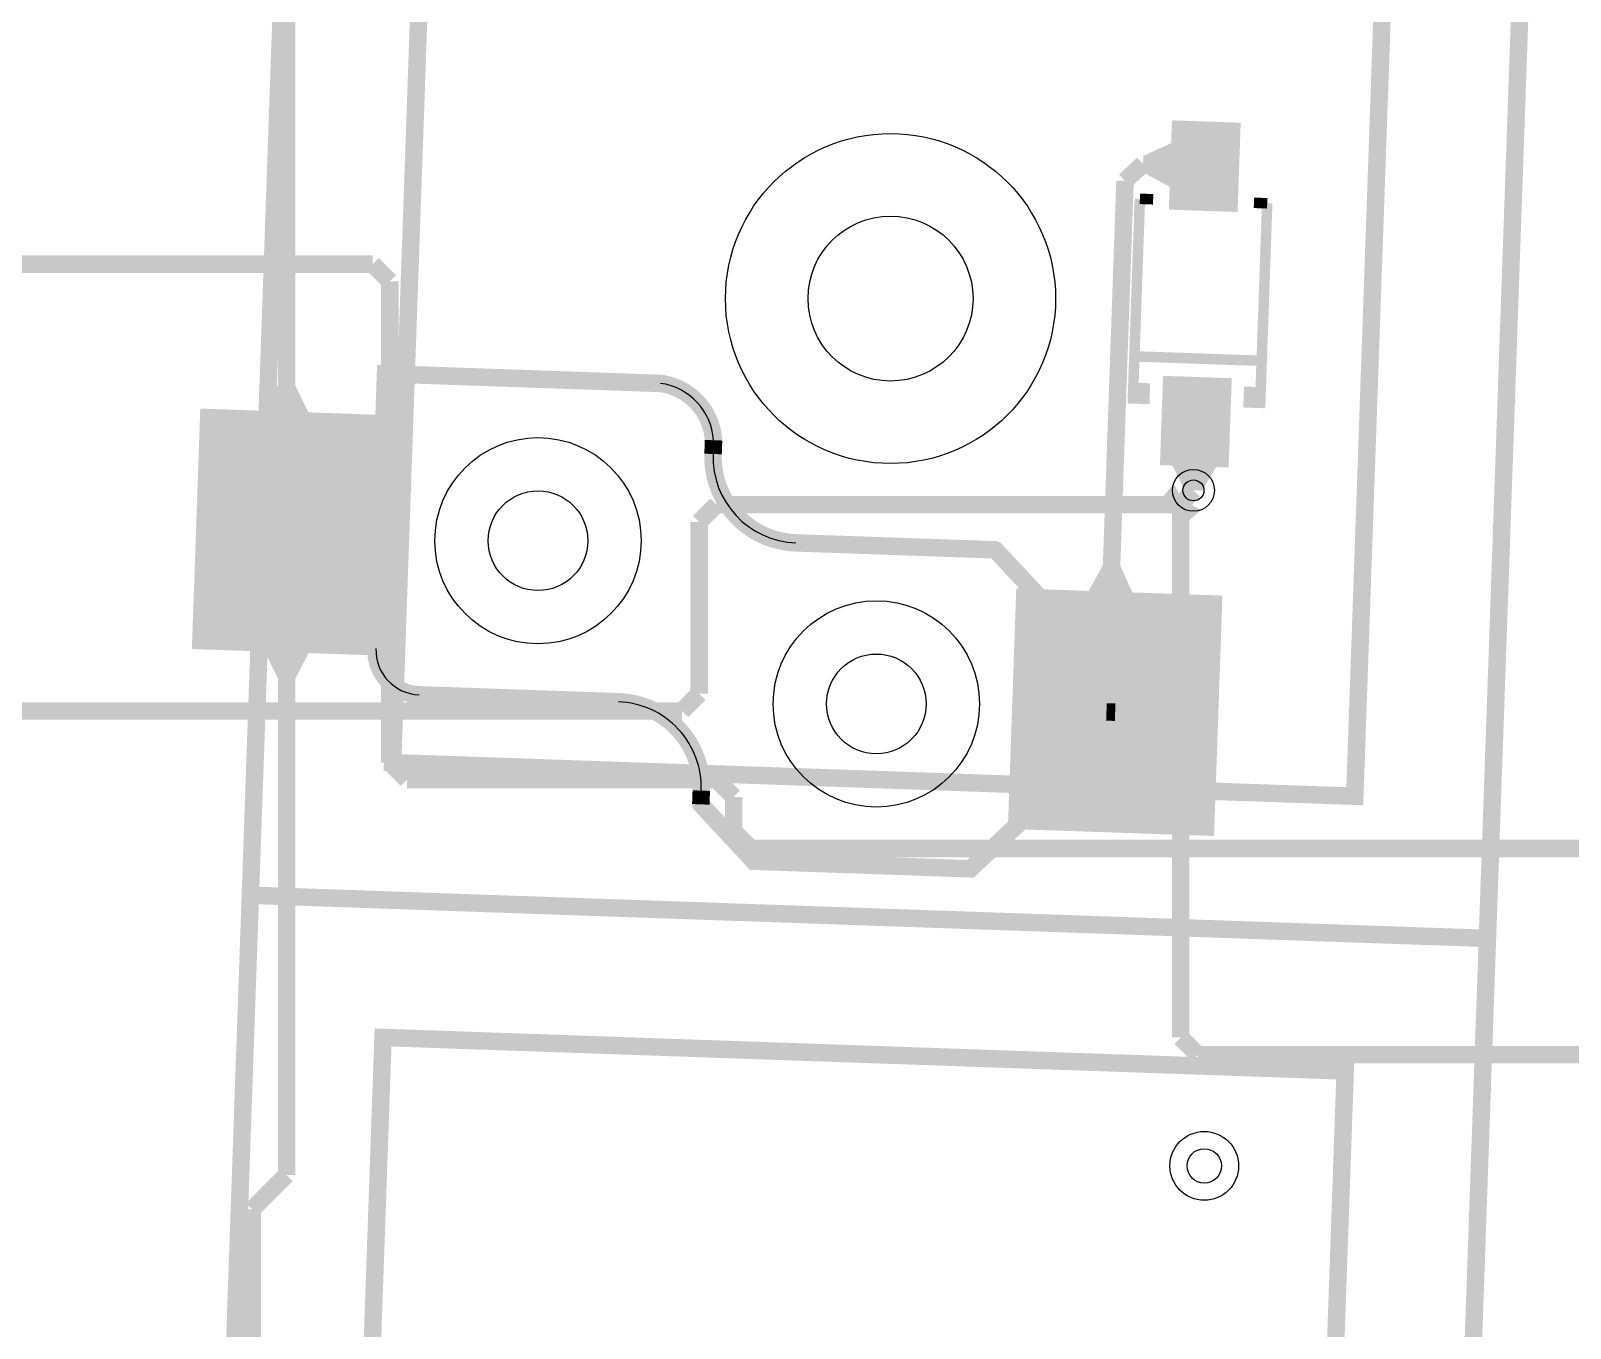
# Model space of a CAD drawing. Header units: millimetres. Extents: x -992 to -826, y 770 to 901.
# Drawn here: x -917.05 to -894.67, y 838.54 to 857.41 of the extents above; entities that cross this region are included whole.
import ezdxf

# ---------------------------------------------------------------- set-up
doc = ezdxf.new("R2010")
doc.units = ezdxf.units.MM
for name, color, linetype, true_color in [('BottomLayer', 7, 'Continuous', 0x0000ff), ('BottomPasteMaskLayer', 7, 'Continuous', 0x800000), ('BottomSilkLayer', 7, 'Continuous', 0x66cc33), ('BottomSolderMaskLayer', 7, 'Continuous', 0xaa00ff), ('Document', 7, 'Continuous', 0xffffff), ('Hole', 7, 'Continuous', 0x222222), ('Multi-Layer', 7, 'Continuous', 0xc0c0c0), ('TopLayer', 7, 'Continuous', 0xff0000), ('TopSilkLayer', 7, 'Continuous', 0xffcc00)]:
    doc.layers.add(name, color=color, linetype=linetype, true_color=true_color)

msp = doc.modelspace()

# ---------------------------------------------------------------- hatches: boundary and pattern name
at = {"layer": 'BottomLayer'}
for points in [[(-899.5033782067566, 854.7757937515877), (-899.4580137160275, 856.0750063500128), (-900.4574041148084, 856.1099060198122), (-900.5027686055373, 854.810693421387)], [(-900.4690093980189, 855.777518415037), (-900.4911658623319, 855.1429057658116), (-900.8652882905767, 855.3465786131574), (-900.8564262128525, 855.6004241808486)], [(-913.0145237490476, 851.8616078232158), (-913.649136398273, 851.8837693675389), (-913.4588290576582, 852.2583566167134), (-913.2048285496572, 852.249486918974)], [(-899.6331724663451, 851.0590551181103), (-899.5878079756161, 852.3582677165356), (-900.5871983743968, 852.3931673863349), (-900.6325628651258, 851.0939547879098)], [(-914.7095250190501, 848.4186436372875), (-911.7113538227078, 848.3139446278894), (-911.5892049784101, 851.811836423673), (-914.5873761747524, 851.916535433071)], [(-899.9095605791213, 850.9202311404624), (-900.3664871729744, 850.9361315722633), (-900.2575285750572, 851.1458293116588), (-900.003680467361, 851.1369951739905)], [(-900.4501778003557, 851.087584455169), (-899.8155626111253, 851.0654254508511), (-900.018158496317, 850.7223876047753), (-900.2720040640082, 850.7312522225046)], [(-901.0318567437135, 849.2416535433073), (-901.666471932944, 849.2638150876303), (-901.462791465583, 849.6379375158751), (-901.2089458978919, 849.629072898146)], [(-902.8435864871731, 845.8027940055881), (-899.8454152908307, 845.6980949961901), (-899.723266446533, 849.195961391923), (-902.7214376428753, 849.300660401321)], [(-913.649136398273, 848.3816179832361), (-913.0145237490476, 848.3594564389131), (-913.2048285496572, 847.9848691897386), (-913.4588290576582, 847.9937388874779)]]:
    msp.add_hatch(color=256, dxfattribs=at).paths.add_polyline_path(points)
at = {"layer": 'BottomPasteMaskLayer'}
for points in [[(-899.5033782067566, 854.7757937515877), (-899.4580137160275, 856.0750063500128), (-900.4574041148084, 856.1099060198122), (-900.5027686055373, 854.810693421387)], [(-899.6331724663451, 851.0590551181103), (-899.5878079756161, 852.3582677165356), (-900.5871983743968, 852.3931673863349), (-900.6325628651258, 851.0939547879098)], [(-914.7095250190501, 848.4186436372875), (-911.7113538227078, 848.3139446278894), (-911.5892049784101, 851.811836423673), (-914.5873761747524, 851.916535433071)], [(-902.8435864871731, 845.8027940055881), (-899.8454152908307, 845.6980949961901), (-899.723266446533, 849.195961391923), (-902.7214376428753, 849.300660401321)]]:
    msp.add_hatch(color=256, dxfattribs=at).paths.add_polyline_path(points)
at = {"layer": 'BottomSilkLayer'}
for points in [[(-901.0934239268479, 852.2958191516384), (-900.7736296672595, 852.2846507493016), (-900.7842646685294, 851.9800355600713), (-901.1040614681231, 851.9912039624081)], [(-899.0898196596394, 852.2258521717044), (-899.4096139192279, 852.2370205740413), (-899.420251460503, 851.9324053848109), (-899.1004572009145, 851.9212369824742)]]:
    msp.add_hatch(color=256, dxfattribs=at).paths.add_polyline_path(points)
at = {"layer": 'BottomSolderMaskLayer'}
for points in [[(-899.5033782067566, 854.7757937515877), (-899.4580137160275, 856.0750063500128), (-900.4574041148084, 856.1099060198122), (-900.5027686055373, 854.810693421387)], [(-899.6331724663451, 851.0590551181103), (-899.5878079756161, 852.3582677165356), (-900.5871983743968, 852.3931673863349), (-900.6325628651258, 851.0939547879098)], [(-914.7095250190501, 848.4186436372875), (-911.7113538227078, 848.3139446278894), (-911.5892049784101, 851.811836423673), (-914.5873761747524, 851.916535433071)], [(-902.8435864871731, 845.8027940055881), (-899.8454152908307, 845.6980949961901), (-899.723266446533, 849.195961391923), (-902.7214376428753, 849.300660401321)]]:
    msp.add_hatch(color=256, dxfattribs=at).paths.add_polyline_path(points)
at = {"layer": 'Document'}
for points in [[(-899.8792532385065, 855.5904546609095), (-900.0711582423166, 855.5971551943105), (-900.0979629159259, 854.8296266192534), (-899.9060553721108, 854.8229260858524)], [(-900.3690449580901, 855.3194208788419), (-900.3757454914911, 855.1275133350268), (-899.608219456439, 855.1007112014225), (-899.6015163830328, 855.2926187452376)], [(-911.9057480314962, 848.4207289814581), (-911.7705816611634, 852.2913690627382), (-907.8999415798833, 852.1562052324107), (-907.8833509565909, 852.1567323560565), (-907.866970786981, 852.1594187447331), (-907.8510808872267, 852.1642185078903), (-907.8359526984082, 852.1710496530094), (-907.8218446495893, 852.1797954862511), (-907.8089977431724, 852.190306605891), (-907.7976314379465, 852.2024034544922), (-907.7879399001567, 852.2158793862166), (-907.7800886866368, 852.2305041968763), (-907.7742119166643, 852.2460280564239), (-907.7704099808532, 852.2621857767043), (-907.7687478262189, 852.2787013415611), (-907.7692538467135, 852.2952926219164), (-907.7719193981821, 852.3116761952731), (-907.7766989460288, 852.3275721873136), (-907.7835108430653, 852.3427090528852), (-907.7922387242598, 852.3568282147024), (-907.802733494556, 852.3696884805239), (-907.8148158758066, 852.3810701633469), (-907.8282794693135, 852.3907788342368), (-907.8428942816581, 852.3986486436818), (-907.8584106535906, 852.4045451547369), (-907.8745635248633, 852.4083676395591), (-907.891076962154, 852.4100508001018), (-911.8886410972823, 852.5496494792991), (-911.9052457473582, 852.549141986454), (-911.9216421017576, 852.546471496697), (-911.9375496151367, 852.5416837027141), (-911.9526961063328, 852.5348605247463), (-911.966822415445, 852.5261187089167), (-911.9796868381196, 852.5156078296775), (-911.991069261166, 852.503507730557), (-912.0007749287435, 852.4900254469965), (-912.0086377746779, 852.4753916639263), (-912.0145232638914, 852.4598567686949), (-912.0183306943283, 852.4436865668841), (-912.0199949199899, 852.4271577343156), (-912.1595935991872, 848.4295935991873), (-912.1590664755414, 848.413002975895), (-912.1563800868648, 848.3966228062851), (-912.1515803237077, 848.3807329065307), (-912.1447491785885, 848.3656047177122), (-912.1360033453468, 848.3514966688933), (-912.1254922257069, 848.3386497624765), (-912.1133953771057, 848.3272834572506), (-912.0999194453814, 848.3175919194609), (-912.0852946347217, 848.3097407059408), (-912.069770775174, 848.3038639359684), (-912.0536130548936, 848.3000620001574), (-912.0370974900368, 848.2983998455231), (-912.0205062096816, 848.2989058660175), (-912.0041226363248, 848.3015714174862), (-911.9882266442843, 848.3063509653329), (-911.9730897787127, 848.3131628623694), (-911.9589706168955, 848.3218907435639), (-911.946110351074, 848.3323855138601), (-911.934728668251, 848.3444678951107), (-911.9250199973611, 848.3579314886176), (-911.9171501879161, 848.3725463009623), (-911.911253676861, 848.3880626728946), (-911.9074311920389, 848.4042155441674), (-911.9057480314962, 848.4207289814581)], [(-907.9125425450852, 852.1570764541531), (-907.8726058755228, 852.1506231565969), (-907.8330659365922, 852.1420688679394), (-907.7940331774406, 852.1314374833589), (-907.7556166304819, 852.1187587001033), (-907.7179236068291, 852.1040679345348), (-907.681059396537, 852.0874062231997), (-907.6451269744888, 852.0688201081986), (-907.6102267127515, 852.0483615071774), (-907.5764561001995, 852.0260875683038), (-907.5439094701951, 852.0020605106305), (-907.5126777370804, 851.9763474502968), (-907.4828481422217, 851.9490202130481), (-907.4545040103133, 851.9201551336018), (-907.4277245166219, 851.8898328424168), (-907.4025844658216, 851.8581380404638), (-907.3791540830383, 851.8251592626256), (-907.357498817685, 851.7909886303873), (-907.3376791606395, 851.7557215945086), (-907.3197504752702, 851.7194566683952), (-907.3037628427883, 851.682295152916), (-907.2897609223517, 851.6443408534342), (-907.2777838263163, 851.6056997898406), (-907.2678650109822, 851.5664799004037), (-907.260032183137, 851.5267907402585), (-907.2543072226617, 851.4867431753808), (-907.2507061214123, 851.4464490728983), (-907.2488473979249, 851.4305089283347), (-907.2449932921268, 851.4149304518301), (-907.2392053449837, 851.399962394856), (-907.2315759763399, 851.3858437619261), (-907.222227009191, 851.3727999942587), (-907.2113077244592, 851.3610393700127), (-907.1989924773293, 851.3507496785771), (-907.1854779132077, 851.3420952220191), (-907.1709798277607, 851.3352141915669), (-907.155729721167, 851.3302164610233), (-907.1399711016061, 851.3271818323396), (-907.1239555970091, 851.3261587613681), (-907.1079389371538, 851.3271635841354), (-907.0921768702652, 851.3301802559955), (-907.0769210793198, 851.3351606078244), (-907.062415163263, 851.3420251151675), (-907.0488907473099, 851.3506641680575), (-907.0365637844368, 851.3609398212259), (-907.0256311071233, 851.3726879967638), (-907.016267284402, 851.3857211040585), (-907.0086218344034, 851.399831035172), (-907.0028168369043, 851.4147924878337), (-906.9989449840031, 851.430366562985), (-906.9970681000445, 851.4463045794337), (-906.9972161544324, 851.4623520447043), (-907.0012071345304, 851.5088779014278), (-907.0073245619557, 851.5551721812872), (-907.0155556008235, 851.6011377473683), (-907.0258829803672, 851.6466781524801), (-907.0382850311757, 851.6916978415255), (-907.0527357306617, 851.7361023519989), (-907.0692047576629, 851.779798512192), (-907.0876575560646, 851.8226946366923), (-907.1080554073058, 851.8647007187608), (-907.1303555116209, 851.905728619189), (-907.1545110778443, 851.9456922512364), (-907.1804714215896, 851.984507761263), (-907.2081820715986, 852.0220937046738), (-907.2375848840347, 852.0583712168107), (-907.2686181644842, 852.0932641784296), (-907.3012167974055, 852.1266993754182), (-907.3353123827583, 852.1586066524166), (-907.3708333795239, 852.188919060021), (-907.4077052558157, 852.2175729952609), (-907.4458506452659, 852.2445083350525), (-907.4851895093593, 852.2696685623534), (-907.5256393053742, 852.2930008847486), (-907.5671151595773, 852.314456345222), (-907.60953004531, 852.3339899248808), (-907.6527949655919, 852.3515606374162), (-907.6968191398587, 852.367131615103), (-907.7415101944426, 852.3806701861567), (-907.7867743563947, 852.392147943288), (-907.8325166502448, 852.4015408033074), (-907.8786410972823, 852.4088290576583), (-907.8952162675744, 852.4099646821406), (-907.911797863725, 852.408927097314), (-907.9281021700216, 852.4057340565425), (-907.9438502152574, 852.4004401936404), (-907.9587725460074, 852.3931360880712), (-907.9726138370502, 852.3839467151086), (-907.985137260054, 852.3730293074748), (-907.9961285357753, 852.3605706650447), (-908.0053996004352, 852.3467839586489), (-908.0127918235443, 852.3319050826603), (-908.018178722113, 852.3161886187772), (-908.0214681248117, 852.2999034800594), (-908.0226037490471, 852.2833283097502), (-908.0215661639734, 852.266746713615), (-908.018373122959, 852.2504424073661), (-908.0130792598221, 852.2346943622092), (-908.0057751540305, 852.2197720315681), (-907.9965857808617, 852.2059307406622), (-907.9856683730413, 852.1934073178211), (-907.9732097304475, 852.1824160422855), (-907.9594230239135, 852.1731449778309), (-907.9445441478148, 852.1657527549436), (-907.9288276838514, 852.160365856609), (-907.9125425450844, 852.157076454153)], [(-899.9902438404878, 851.5248463296928), (-900.1821513843029, 851.5315468630939), (-900.1553492506986, 852.299075438151), (-899.9634417068835, 852.2923723647449)], [(-907.2509448818898, 851.4599796799595), (-907.2579298958599, 851.2600000000001), (-907.2574027722133, 851.2434093767083), (-907.2547163835361, 851.227029207099), (-907.2499166203786, 851.2111393073452), (-907.2430854752591, 851.1960111185274), (-907.2343396420173, 851.1819030697092), (-907.2238285223774, 851.1690561632929), (-907.2117316737763, 851.1576898580676), (-907.1982557420522, 851.1479983202784), (-907.1836309313928, 851.1401471067587), (-907.1681070718455, 851.1342703367866), (-907.1519493515656, 851.1304684009757), (-907.1354337867092, 851.1288062463416), (-907.1188425063544, 851.129312266836), (-907.1024589329982, 851.1319778183046), (-907.0865629409581, 851.1367573661508), (-907.0714260753869, 851.1435692631869), (-907.0573069135698, 851.152297144381), (-907.0444466477485, 851.1627919146766), (-907.0330649649255, 851.1748742959267), (-907.0233562940356, 851.1883378894329), (-907.0154864845904, 851.2029527017769), (-907.0095899735347, 851.2184690737085), (-907.0057674887122, 851.2346219449807), (-907.0040843281688, 851.251135382271), (-906.9970993141987, 851.4511150622303), (-906.9976264378446, 851.4677056855227), (-907.0003128265213, 851.4840858551324), (-907.0051125896783, 851.4999757548869), (-907.0119437347975, 851.5151039437054), (-907.0206895680392, 851.5292119925243), (-907.0312006876791, 851.5420588989411), (-907.0432975362803, 851.5534252041671), (-907.0567734680046, 851.5631167419567), (-907.0713982786643, 851.5709679554768), (-907.0869221382121, 851.5768447254493), (-907.1030798584924, 851.5806466612603), (-907.1195954233492, 851.5823088158945), (-907.1361867037045, 851.5818027954), (-907.1525702770613, 851.5791372439313), (-907.1684662691017, 851.5743576960848), (-907.1836031346733, 851.5675457990483), (-907.1977222964905, 851.5588179178537), (-907.210582562312, 851.5483231475575), (-907.221964245135, 851.536240766307), (-907.2316729160249, 851.5227771728), (-907.2395427254698, 851.5081623604553), (-907.245439236525, 851.492645988523), (-907.2492617213471, 851.4764931172502), (-907.2509448818898, 851.4599796799595)], [(-907.0035636271274, 851.2514478028958), (-907.004201669912, 851.202457683957), (-907.0027022472043, 851.1534863598606), (-906.999068213078, 851.1046270450047), (-906.9933064847304, 851.0559727405839), (-906.9854280293152, 851.007616057566), (-906.9754478430675, 850.9596490404117), (-906.9633849227587, 850.9121629918727), (-906.9492622295377, 850.8652482992018), (-906.933106645225, 850.8189942621051), (-906.9149489211453, 850.773488922765), (-906.8948236195929, 850.7288188982558), (-906.8727690480448, 850.6850692156735), (-906.8488271862446, 850.64232315029), (-906.8230436062956, 850.6006620670439), (-906.7954673859172, 850.5601652656659), (-906.7661510150272, 850.5209098297357), (-906.7351502958309, 850.4829704799583), (-906.702524236604, 850.4464194319359), (-906.6683349393733, 850.4113262587094), (-906.6326474817088, 850.3777577583309), (-906.595529792852, 850.3457778267151), (-906.5570525244157, 850.3154473360183), (-906.5172889159029, 850.2868240187707), (-906.4763146552986, 850.2599623579854), (-906.4342077350017, 850.2349134834529), (-906.391048303371, 850.2117250744188), (-906.3469185121662, 850.1904412688276), (-906.3019023601768, 850.1711025793094), (-906.2560855333342, 850.1537458160656), (-906.2095552416135, 850.1384040168032), (-906.1624000530335, 850.1251063838482), (-906.1147097250719, 850.1138782285617), (-906.0665750338168, 850.1047409231602), (-906.0180876011791, 850.0977118600348), (-905.9693397204944, 850.092804418646), (-905.9204241808485, 850.0900279400561), (-905.9038799553934, 850.0883823841484), (-905.8876924581468, 850.084589735596), (-905.8721391097765, 850.0787149926549), (-905.8574864629329, 850.0708588364303), (-905.8439856340801, 850.0611559054071), (-905.8318679998728, 850.0497724880219), (-905.8213412318318, 850.0369036728175), (-905.8125857372788, 850.0227700050244), (-905.8057515675226, 850.0076137068651), (-905.8009558462858, 849.9916945263594), (-905.7982807624434, 849.9752852857741), (-905.7977721614732, 849.9586672060053), (-905.799438759758, 849.9421250870265), (-905.8032519952043, 849.9259424269985), (-905.8091465167385, 849.9103965636891), (-905.8170213042907, 849.8957539214699), (-905.8267414000732, 849.8822654453464), (-905.8381402214803, 849.8701623002727), (-905.8510224159758, 849.8596519094552), (-905.8651672090353, 849.8509143995437), (-905.8803321877722, 849.8440995136268), (-905.896257455399, 849.8393240449412), (-905.9126700853284, 849.836669835275), (-905.9292887985777, 849.8361823723649), (-905.9832778878249, 849.8391289274724), (-906.0371096768795, 849.8441927631659), (-906.0907011649051, 849.8513660717427), (-906.1439697215751, 849.8606377929983), (-906.1968332144761, 849.8719936312788), (-906.2492101357445, 849.8854160775231), (-906.30101972774, 849.90088443626), (-906.3521821075618, 849.9183748575161), (-906.4026183902167, 849.9378603735909), (-906.4522508102486, 849.9593109406353), (-906.501002841641, 849.9826934849762), (-906.5487993158098, 850.0079719541105), (-906.5955665375018, 850.0351073722935), (-906.6412323984221, 850.0640579006333), (-906.6857264884152, 850.0947789016005), (-906.7289802040268, 850.1272230078531), (-906.7709268542809, 850.1613401952696), (-906.8115017635068, 850.1970778600794), (-906.8506423710605, 850.2343808999699), (-906.8882883277837, 850.2731917990466), (-906.9243815890536, 850.313450716514), (-906.9588665042794, 850.3550955789416), (-906.9916899027073, 850.3980621759722), (-907.0228011754023, 850.4422842593248), (-907.0521523532796, 850.4876936449401), (-907.0796981810661, 850.5342203181104), (-907.1053961870779, 850.5817925414322), (-907.1292067487047, 850.6303369654142), (-907.151093153503, 850.6797787415733), (-907.1710216558005, 850.730041637838), (-907.1889615287279, 850.781048156089), (-907.2048851115945, 850.8327196516493), (-907.218767852538, 850.8849764545427), (-907.2305883463786, 850.9377379923341), (-907.2403283676236, 850.9909229143599), (-907.2479728985686, 851.0444492171594), (-907.253510152452, 851.0982343709118), (-907.2569315916288, 851.1521954466859), (-907.2582319407344, 851.2062492443041), (-907.2574091948185, 851.260312420625), (-907.2557636389116, 851.2768566460805), (-907.2519709903597, 851.2930441433278), (-907.246096247419, 851.3085974916987), (-907.2382400911946, 851.3232501385431), (-907.2285371601715, 851.3367509673966), (-907.2171537427862, 851.3488686016046), (-907.2042849275817, 851.3593953696461), (-907.1901512597884, 851.3681508641996), (-907.1749949616287, 851.3749850339562), (-907.1590757811227, 851.3797807551933), (-907.1426665405369, 851.382455839036), (-907.1260484607675, 851.3829644400062), (-907.1095063417882, 851.3812978417213), (-907.0933236817598, 851.3774846062747), (-907.0777778184499, 851.3715900847402), (-907.0631351762305, 851.3637152971876), (-907.0496467001068, 851.3539952014046), (-907.0375435550329, 851.3425963799968), (-907.0270331642156, 851.3297141855007), (-907.0182956543042, 851.3155693924406), (-907.0114807683875, 851.3004044137031), (-907.0067052997024, 851.2844791460756), (-907.0040510900367, 851.2680665161456), (-907.0035636271274, 851.2514478028958)], [(-907.4017780035562, 846.0723241046484), (-906.6301828803659, 845.2448920497842), (-906.6180806320095, 845.2335105502167), (-906.6045962667039, 845.223806178007), (-906.5899605309107, 845.2159449958136), (-906.5744238735149, 845.210061525354), (-906.5582521601054, 845.2062564454486), (-906.5417221234443, 845.2045948691899), (-903.3936271272544, 845.094660909322), (-903.3770213773078, 845.0951653387723), (-903.3606235537723, 845.0978330650818), (-903.3447142611133, 845.102618437319), (-903.3295657439091, 845.109439566762), (-903.3154372281213, 845.1181797282017), (-903.302570485141, 845.1286893573789), (-902.4234366268734, 845.9484937769877), (-902.4120548739941, 845.9605963583172), (-902.4023503383797, 845.9740811186766), (-902.3944890938039, 845.9887172932848), (-902.3886056697901, 846.0042544132019), (-902.384800749407, 846.0204265916055), (-902.383139446279, 846.0369570739143), (-902.273205486411, 849.1850495300993), (-902.2737096366616, 849.2016557170297), (-902.2763771986231, 849.2180540012396), (-902.281162521823, 849.2339637559114), (-902.287983714156, 849.2491127145225), (-902.2967240433179, 849.2632416301917), (-902.307233934468, 849.2761087122176), (-902.9341402082805, 849.9483820167642), (-902.9462426144853, 849.9597642325318), (-902.9597272761581, 849.9694692297647), (-902.9743634249412, 849.9773309230001), (-902.9899005866209, 849.9832147719665), (-903.0060728675936, 849.9870200840253), (-903.0226035052071, 849.9886817373637), (-905.8708788417578, 850.0881457962918), (-905.8874836742245, 850.0876384758149), (-905.9038802314375, 850.0849681299808), (-905.9197879637569, 850.0801804491468), (-905.9349346854723, 850.0733573518597), (-905.9490612319756, 850.0646155832055), (-905.9619258941397, 850.0541047172698), (-905.9733085540279, 850.0420045978827), (-905.9830144511739, 850.0285222614418), (-905.9908775149864, 850.0138883944617), (-905.9967632062636, 849.9983533864636), (-906.000570819196, 849.9821830457414), (-906.0022352044705, 849.9656540513082), (-906.0017278839937, 849.9490492188415), (-905.9990575381595, 849.9326526616286), (-905.9942698573257, 849.9167449293092), (-905.9874467600384, 849.9015982075938), (-905.9787049913843, 849.8874716610904), (-905.9681941254486, 849.8746069989264), (-905.9560940060614, 849.8632243390382), (-905.9426116696206, 849.8535184418922), (-905.9279778026405, 849.8456553780796), (-905.9124427946423, 849.8397696868024), (-905.8962724539201, 849.8359620738701), (-905.879743459487, 849.8342976885956), (-903.0840386080773, 849.7366700533403), (-902.528887477775, 849.1413436626875), (-902.6351485902973, 846.0983921767845), (-903.4373355346712, 845.350342900686), (-906.4802870205741, 845.4566040132082), (-907.2159893319788, 846.2455753111508), (-907.2280909660881, 846.2569593607551), (-907.2415749856748, 846.2666664380338), (-907.2562106754297, 846.2745304522062), (-907.2717476146481, 846.2804168478125), (-907.2879199619972, 846.2842249069935), (-907.3044510041356, 846.285889472802), (-907.321057890354, 846.2853820640562), (-907.3374564722305, 846.2827113626602), (-907.3533661654881, 846.2779230650544), (-907.368514750869, 846.271099100337), (-907.3826430318825, 846.262356228434), (-907.3955092697278, 846.2518440423047), (-907.4068933195124, 846.239742408365), (-907.416600396992, 846.226258388923), (-907.4244644113826, 846.2116226992853), (-907.4303508072204, 846.1960857601546), (-907.4341588666423, 846.1799134128621), (-907.4358234326972, 846.1633823707486), (-907.4353160241989, 846.1467754845227), (-907.4326453230472, 846.1303769026063), (-907.4278570256786, 846.1144672092774), (-907.4210330611868, 846.0993186237948), (-907.4122901894943, 846.0851903426511), (-907.4017780035567, 846.072324104649)], [(-911.4010185420371, 847.8800025400052), (-911.4338024609854, 847.8821767383591), (-911.4663851604562, 847.8864052339876), (-911.4986380428486, 847.8926713378377), (-911.530433812286, 847.9009503188116), (-911.5616469770277, 847.911209501376), (-911.592154344761, 847.9234083945253), (-911.6218355088173, 847.937498851592), (-911.6505733233936, 847.9534252602725), (-911.6782543659046, 847.9711247621183), (-911.7047693846396, 847.990527500625), (-911.7300137299578, 848.011556896944), (-911.7538877673201, 848.0341299521227), (-911.7762972705273, 848.058157574687), (-911.7971537936128, 848.0835449322664), (-911.8163750199217, 848.1101918258803), (-911.8338850869982, 848.1379930854031), (-911.849614886001, 848.166838984651), (-911.8635023344611, 848.1966156744493), (-911.8754926213111, 848.2272056319736), (-911.885538423212, 848.2584881245893), (-911.8936000913303, 848.29033968636), (-911.8996458078244, 848.3226346053435), (-911.9036517114226, 848.3552454197529), (-911.9056019915998, 848.3880434210231), (-911.905488950978, 848.4208991617985), (-911.9059764138874, 848.4375178750482), (-911.9086306235531, 848.4539305049782), (-911.9134060922381, 848.4698557726057), (-911.9202209781549, 848.4850207513432), (-911.9289584880662, 848.4991655444034), (-911.9394688788836, 848.5120477388995), (-911.9515720239575, 848.5234465603072), (-911.9650605000812, 848.5331666560901), (-911.9797031423007, 848.5410414436428), (-911.9952490056105, 848.5469359651772), (-912.011431665639, 848.5507492006238), (-912.0279737846182, 848.5524157989087), (-912.0445918643875, 848.5519071979385), (-912.0610011049733, 848.549232114096), (-912.0769202854793, 848.5444363928588), (-912.0920765836389, 848.5376022231021), (-912.1062102514322, 848.5288467285487), (-912.1190790666368, 848.5183199605071), (-912.1304624840221, 848.5062023262992), (-912.1401654150452, 848.4927014974458), (-912.1480215712695, 848.4780488506015), (-912.1538963142102, 848.4624955022305), (-912.1576889627622, 848.4463080049833), (-912.1593345186691, 848.4297637795278), (-912.1596881456917, 848.3890843711796), (-912.1579121552904, 848.3484422111272), (-912.1540114159582, 848.3079487110527), (-912.1479966207276, 848.2677148751188), (-912.1398842578571, 848.2278509956752), (-912.1296965656334, 848.1884663509164), (-912.1174614714087, 848.1496689053183), (-912.1032125150446, 848.1115650136777), (-912.08698875697, 848.0742591295633), (-912.0688346711048, 848.0378535189789), (-912.0488000229446, 848.0024479800234), (-912.0269397331397, 847.968139569316), (-912.0033137269413, 847.9350223359361), (-911.9779867699299, 847.9031870636086), (-911.9510282904744, 847.8727210218397), (-911.9225121894091, 847.8437077266861), (-911.892516637451, 847.8162267118149), (-911.861123860911, 847.7903533104782), (-911.8284199162889, 847.7661584490033), (-911.7944944543679, 847.7437084523648), (-911.7594404744564, 847.7230648623672), (-911.7233540694504, 847.7042842689431), (-911.6863341624157, 847.6874181550227), (-911.6484822354122, 847.6725127554057), (-911.6099020513019, 847.6596089300177), (-911.5706993693063, 847.6487420519022), (-911.5309816550899, 847.6399419102527), (-911.4908577861667, 847.6332326287519), (-911.4504377534356, 847.6286325994427), (-911.4098323596648, 847.626154432309), (-911.3932277443345, 847.6266650679255), (-911.3768318351161, 847.6293386722161), (-911.3609251705675, 847.6341294990696), (-911.3457799181344, 847.6409555761082), (-911.33165521729, 847.6497001072595), (-911.3187927455863, 847.660213471168), (-911.3074125834844, 847.6723157812589), (-911.297709448717, 847.6857999636475), (-911.2898493646131, 847.7004353002299), (-911.2839668193938, 847.7159713763349), (-911.2801624650401, 847.732142365388), (-911.2785013951116, 847.7486715772777), (-911.2790120309755, 847.7652761926004), (-911.2816856355105, 847.7816721017789), (-911.2864764626008, 847.7975787662562), (-911.2933025398653, 847.8127240185875), (-911.302047071227, 847.8268487193017), (-911.3125604353272, 847.8397111908487), (-911.3246627455877, 847.8510913527701), (-911.3381469281208, 847.8607944873366), (-911.3527822648203, 847.8686545712225), (-911.368318341013, 847.8745371162104), (-911.3844893301227, 847.878341470323), (-911.4010185420371, 847.8800025400053)], [(-908.5030734061469, 847.778600457201), (-911.4013309626621, 847.8798094996191), (-911.4179215859539, 847.8792823759726), (-911.4343017555632, 847.8765959872953), (-911.450191655317, 847.8717962241378), (-911.4653198441348, 847.8649650790185), (-911.479427892953, 847.8562192457765), (-911.4922747993693, 847.8457081261366), (-911.5036411045946, 847.8336112775355), (-911.5133326423838, 847.8201353458114), (-911.5211838559035, 847.805510535152), (-911.5270606258756, 847.7899866756047), (-911.5308625616865, 847.7738289553248), (-911.5325247163206, 847.7573133904684), (-911.5320186958261, 847.7407221101137), (-911.5293531443576, 847.7243385367574), (-911.5245735965113, 847.7084425447173), (-911.5177616994753, 847.6933056791461), (-911.5090338182812, 847.6791865173291), (-911.4985390479856, 847.6663262515078), (-911.4864566667355, 847.6549445686848), (-911.4729930732292, 847.6452358977948), (-911.4583782608853, 847.6373660883496), (-911.4428618889535, 847.6314695772941), (-911.4267090176814, 847.6276470924714), (-911.4101955803912, 847.625963931928), (-908.5119380238762, 847.52475488951), (-908.4953474005843, 847.5252820131565), (-908.478967230975, 847.5279684018337), (-908.4630773312213, 847.5327681649911), (-908.4479491424033, 847.5395993101106), (-908.433841093585, 847.5483451433524), (-908.4209941871687, 847.5588562629923), (-908.4096278819434, 847.5709531115936), (-908.3999363441542, 847.5844290433176), (-908.3920851306345, 847.599053853977), (-908.3862083606624, 847.6145777135243), (-908.3824064248515, 847.6307354338043), (-908.3807442702173, 847.6472509986606), (-908.3812502907118, 847.6638422790154), (-908.3839158421804, 847.6802258523718), (-908.3886953900267, 847.6961218444119), (-908.3955072870627, 847.7112587099831), (-908.4042351682568, 847.7253778718001), (-908.4147299385526, 847.7382381376214), (-908.4268123198025, 847.7496198204444), (-908.4402759133088, 847.7593284913344), (-908.4548907256528, 847.7671983007796), (-908.4704070975845, 847.7730948118351), (-908.4865599688567, 847.7769172966576), (-908.5030734061469, 847.778600457201)], [(-907.4285394970791, 846.3634264668531), (-907.42789704565, 846.4124193786329), (-907.4293923100572, 846.4613936814136), (-907.4330224438107, 846.5102561442807), (-907.4387805363336, 846.5589137492258), (-907.4466556261174, 846.6072738682228), (-907.4566327215894, 846.6552444395603), (-907.4686928296513, 846.7027341430974), (-907.4828129918367, 846.7496525741066), (-907.4989663280151, 846.7959104153749), (-907.517122087564, 846.8414196072343), (-907.5372457079072, 846.8860935151985), (-907.5592988803112, 846.9298470948854), (-907.5832396228113, 846.9725970539153), (-907.6090223601327, 847.01426201047), (-907.6365980104499, 847.0547626482191), (-907.6659140788228, 847.0940218673105), (-907.6969147571291, 847.1319649311437), (-907.7295410303055, 847.1685196086436), (-907.7637307886922, 847.2036163117646), (-907.7994189462693, 847.2371882279633), (-907.8365375645593, 847.2691714473876), (-907.8750159819593, 847.29950508454), (-907.9147809482579, 847.3281313941831), (-907.9557567640785, 847.354995881268), (-907.9978654249871, 847.3800474046745), (-908.041026769986, 847.4032382745673), (-908.0851586341146, 847.4245243431816), (-908.1301770048635, 847.4438650888653), (-908.1759961821081, 847.4612236932198), (-908.2225289412515, 847.4765671111896), (-908.2696866992732, 847.489866133969), (-908.3173796833601, 847.5010954446064), (-908.3655171018058, 847.510233666199), (-908.4140073168477, 847.5172634025881), (-908.4627580191143, 847.5221712714748), (-908.5116764033529, 847.524947929896), (-908.528220628808, 847.5265934858036), (-908.5444081260546, 847.530386134356), (-908.5599614744249, 847.5362608772971), (-908.5746141212686, 847.5441170335217), (-908.5881149501214, 847.5538199645449), (-908.6002325843288, 847.5652033819301), (-908.6107593523698, 847.5780721971346), (-908.6195148469227, 847.5922058649276), (-908.6263490166789, 847.6073621630869), (-908.6311447379159, 847.6232813435926), (-908.6338198217583, 847.6396905841779), (-908.6343284227285, 847.6563086639468), (-908.6326618244436, 847.6728507829256), (-908.6288485889972, 847.6890334429536), (-908.6229540674631, 847.7045793062631), (-908.6150792799108, 847.7192219484822), (-908.6053591841284, 847.7327104246057), (-908.5939603627212, 847.7448135696795), (-908.5810781682258, 847.7553239604969), (-908.5669333751662, 847.7640614704084), (-908.5517683964292, 847.7708763563254), (-908.5358431288024, 847.7756518250109), (-908.519430498873, 847.7783060346771), (-908.5028117856236, 847.7787934975871), (-908.448820135465, 847.7758467918035), (-908.3949858028249, 847.7707826046992), (-908.3413918003379, 847.7636087452595), (-908.2881207700491, 847.7543362755881), (-908.2352548559799, 847.7429794938496), (-908.1828755774617, 847.7295559122209), (-908.1310637034329, 847.7140862298885), (-908.0798991278937, 847.6965943011292), (-908.0294607467083, 847.6771070985277), (-907.9798263359482, 847.6556546713844), (-907.9310724319614, 847.632270099379), (-907.8832742133525, 847.6069894415624), (-907.8365053850575, 847.5798516807529), (-907.7908380646912, 847.5508986634248), (-907.7463426713412, 847.5201750351813), (-907.703087816981, 847.4877281719105), (-907.6611402006715, 847.453608106732), (-907.62056450571, 847.4178674528456), (-907.5814232998887, 847.3805613224018), (-907.5437769390151, 847.3417472415188), (-907.5076834738429, 847.3014850615764), (-907.4731985605584, 847.2598368669265), (-907.440375374958, 847.2168668791576), (-907.4092645304505, 847.1726413580654), (-907.3799140000127, 847.1272284994806), (-907.3523690422135, 847.0806983301098), (-907.3266721314254, 847.0331225995553), (-907.3028628923299, 846.9845746696765), (-907.280978038815, 846.9351294014654), (-907.2610513173629, 846.8848630396118), (-907.2431134550126, 846.8338530949329), (-907.2271921119791, 846.7821782248524), (-907.2133118390011, 846.7299181121095), (-907.2014940394837, 846.6771533418893), (-907.1917569364942, 846.623965277559), (-907.1841155446624, 846.5704359352063), (-907.1785816470278, 846.5166478571704), (-907.1751637768702, 846.4626839847609), (-907.1738672045514, 846.4086275303632), (-907.174693929388, 846.3545618491239), (-907.1763394852956, 846.3380176236689), (-907.180132133848, 846.3218301264221), (-907.1860068767891, 846.3062767780518), (-907.1938630330137, 846.2916241312082), (-907.2035659640368, 846.2781233023554), (-907.2149493814221, 846.266005668148), (-907.2278181966265, 846.255478900107), (-907.2419518644195, 846.2467234055541), (-907.2571081625789, 846.2398892357978), (-907.2730273430846, 846.235093514561), (-907.2894365836698, 846.2324184307186), (-907.3060546634388, 846.2319098297484), (-907.3225967824176, 846.2335764280332), (-907.3387794424456, 846.2373896634795), (-907.354325305755, 846.2432841850136), (-907.3689679479742, 846.251158972566), (-907.3824564240977, 846.2608790683485), (-907.3945595691714, 846.2722778897556), (-907.4050699599889, 846.2851600842511), (-907.4138074699003, 846.2993048773106), (-907.4206223558173, 846.3144698560475), (-907.4253978245027, 846.3303951236744), (-907.428052034169, 846.3468077536038), (-907.4285394970791, 846.3634264668531)]]:
    msp.add_hatch(color=256, dxfattribs=at).paths.add_polyline_path(points)
at = {"layer": 'TopLayer'}
for points in [[(-900.2040716281433, 850.4276682753367), (-900.4343383286767, 850.8226492252986), (-900.5775692151385, 850.6447015494033), (-900.4294919989841, 850.3907010414023)], [(-900.4399110998223, 850.6495504191009), (-900.0316332232666, 850.4437769875541), (-900.2047980695962, 850.2921259842522), (-900.4587985775972, 850.4201422402846)]]:
    msp.add_hatch(color=256, dxfattribs=at).paths.add_polyline_path(points)

# ---------------------------------------------------------------- linework, layer by layer
at = {"layer": 'BottomLayer', "const_width": 0.25400050800101603}
for points in [[(-913.3317246634494, 858.2677165354332), (-913.3317246634494, 850.0177800355602)], [(-901.1404622809247, 855.2291084582171), (-900.87777495555, 855.4740919481841)], [(-900.8778257556517, 855.4739649479301), (-899.980441960884, 855.442722885446)], [(-901.4102108204218, 847.5036830073661), (-901.1404622809247, 855.2291084582171)], [(-900.1102362204725, 851.726187452375), (-900.1450342900687, 850.726695453391)], [(-913.1494792989587, 850.1152400304802), (-913.3318262636526, 850.0177038354078)], [(-913.3318262636526, 850.0177038354078), (-913.1494792989587, 850.1152400304802)], [(-913.3317246634494, 850.0177800355602), (-913.3317246634494, 840.7675895351792)], [(-901.2833121666245, 847.4993649987301), (-901.4102362204726, 847.5037846075694)], [(-913.3318262636526, 840.7676911353824), (-913.8318262636526, 840.2676911353824)], [(-913.8318516637034, 840.2677165354332), (-913.8318516637034, 832.0177800355602)]]:
    msp.add_lwpolyline(points, dxfattribs=at)
at = {"layer": 'BottomSilkLayer'}
for points, const_width in [([(-901.019964439929, 852.2169926339855), (-900.923901447803, 854.9677673355349)], 0.15240030480060962), ([(-900.923901447803, 854.9677673355349), (-900.7309626619254, 854.961010922022)], 0.15240030480060962), ([(-899.0725425450852, 854.9030988061977), (-899.2654813309628, 854.9098298196598)], 0.15240030480060962), ([(-899.1686055372112, 852.1523241046484), (-899.0725425450852, 854.9030988061977)], 0.15240030480060962), ([(-899.2025654051309, 852.613233426467), (-900.9539497078995, 852.6743967487937)], 0.15240030480060962), ([(-911.9303276606554, 851.3731775463552), (-911.8937261874524, 852.4215646431294), (-911.8937261874524, 852.4215646431294), (-907.8956565913132, 852.2819405638813)], 0.25400050800101603), ([(-907.1234950469902, 851.4559055118111), (-907.1304800609603, 851.2558801117603)], 0.25400050800101603), ([(-905.9253746507494, 849.9627635255272), (-903.0271526543054, 849.8615697231396)], 0.25400050800101603), ([(-902.4002032004065, 849.1892303784609), (-903.0271526543054, 849.8615443230888), (-903.0271526543054, 849.8615697231396)], 0.25400050800101603), ([(-902.4002032004065, 849.1892303784609), (-902.4124206248414, 848.8394970789943)], 0.25400050800101603), ([(-912.032664465329, 848.4251714503431), (-912.0204470408942, 848.7749555499113)], 0.25400050800101603), ([(-908.5072390144782, 847.651866903734), (-911.4054356108713, 847.7530861061723)], 0.25400050800101603), ([(-907.3088900177802, 846.1589535179072), (-907.3019050038101, 846.3588265176531)], 0.25400050800101603), ([(-902.5030734061469, 846.2412750825504), (-902.5100584201169, 846.0413766827535), (-903.38920497841, 845.2215900431802), (-906.5372872745746, 845.331521463043), (-907.3088900177802, 846.1589535179072)], 0.25400050800101603)]:
    msp.add_lwpolyline(points, dxfattribs=dict(at, const_width=const_width))
for centre, radius, start, end in [((-908.0141201123445, 851.3988636382109), 0.8924307848615699, 3.5911663181572067, 82.33224503987344), ((-905.8817782897701, 851.2119927807169), 1.2499872999746, 178.00224817536358, 268.00114784850985), ((-911.3830782104958, 848.402476762011), 0.6499872999746, 177.9999736556168, 267.99992666830343), ((-908.5511283028534, 846.4024505150815), 1.2499872999746, 357.99999679978515, 88.00006145050321)]:
    msp.add_arc(centre, radius, start, end, dxfattribs=at)
at = {"layer": 'Document', "const_width": 0.25400050800101603}
for points in [[(-895.8699517399036, 844.208534417069), (-895.2417576835155, 862.1975869951741), (-913.2308356616714, 862.8257810515622), (-913.8590297180596, 844.8367284734571), (-895.8699517399036, 844.208534417069)], [(-896.4981457962917, 826.2194564389131), (-895.8699517399036, 844.208534417069), (-913.8590297180596, 844.8367284734571), (-914.4872237744477, 826.8476504953012), (-896.4981457962917, 826.2194564389131)]]:
    msp.add_lwpolyline(points, close=True, dxfattribs=at)
at = {"layer": 'Document'}
for centre, radius in [((-904.5501651003303, 853.5171450342903), 1.1998983997967998), ((-909.6764033528068, 849.9939039878082), 0.7249174498348998), ((-904.7561595123191, 847.6205232410466), 0.7249174498348998), ((-899.9878079756161, 840.9001778003558), 0.24993649987299976)]:
    msp.add_circle(centre, radius, dxfattribs=at)
at = {"layer": 'Hole'}
msp.add_circle((-900.1450342900687, 850.726695453391), 0.15240030480060962, dxfattribs=at)
at = {"layer": 'Multi-Layer'}
for centre, radius in [((-904.5501651003303, 853.5171450342903), 2.4000000000000004), ((-909.6764033528068, 849.9939039878082), 1.5000000000000002), ((-900.1450342900687, 850.726695453391), 0.30480060960121924), ((-904.7561595123191, 847.6205232410466), 1.5000000000000002), ((-899.9878079756161, 840.9001778003558), 0.5)]:
    msp.add_circle(centre, radius, dxfattribs=at)
at = {"layer": 'TopLayer', "const_width": 0.25400050800101603}
for points in [[(-956.5819151638304, 854.0177038354078), (-912.0818135636273, 854.0177038354078)], [(-912.0818135636273, 854.0177038354078), (-911.8318262636526, 853.7677165354332)], [(-911.8318262636526, 853.7677165354332), (-911.8318262636526, 846.7676911353824)], [(-900.1450850901703, 850.7268224536451), (-900.3318008636018, 850.5177038354078)], [(-900.3318008636018, 850.5177038354078), (-900.1450850901703, 850.7268224536451)], [(-907.3318262636526, 850.2676911353824), (-907.0818135636273, 850.5177038354078)], [(-907.0818135636273, 850.5177038354078), (-900.3318008636018, 850.5177038354078)], [(-900.3318008636018, 850.5177038354078), (-900.3318008636018, 842.7676911353824)], [(-907.3318262636526, 847.7676911353824), (-907.3318262636526, 850.2676911353824)], [(-907.5818135636273, 847.5177038354078), (-907.3318262636526, 847.7676911353824)], [(-922.081838963678, 847.5177038354078), (-907.5818135636273, 847.5177038354078)], [(-911.8318262636526, 846.7676911353824), (-911.5818135636273, 846.5177038354078)], [(-911.5818135636273, 846.5177038354078), (-907.0818135636273, 846.5177038354078)], [(-907.0818135636273, 846.5177038354078), (-906.8318008636019, 846.2676911353824)], [(-906.8318008636019, 846.2676911353824), (-906.8318008636019, 845.7676911353824)], [(-906.8318008636019, 845.7676911353824), (-906.5818135636272, 845.517678435357)], [(-906.5818135636272, 845.517678435357), (-890.5817881635764, 845.517678435357)], [(-900.3318008636018, 842.7676911353824), (-900.0817881635764, 842.5176784353571)], [(-900.0817881635764, 842.5176784353571), (-885.5817627635256, 842.5176784353571)]]:
    msp.add_lwpolyline(points, dxfattribs=at)
at = {"layer": 'TopSilkLayer', "const_width": 0.25400050800101603}
for points in [[(-911.7902971805945, 846.7657861315724), (-897.7988315976633, 846.2771907543816), (-897.3102362204726, 860.2686563373128), (-911.3017018034037, 860.7572517145036), (-911.7902971805945, 846.7657861315724)], [(-912.4184912369826, 828.7767081534164), (-898.4270256540514, 828.2881127762257), (-897.9384302768607, 842.2795783591569), (-911.9298958597918, 842.7681737363476), (-912.4184912369826, 828.7767081534164)]]:
    msp.add_lwpolyline(points, close=True, dxfattribs=at)

doc.saveas('drawing.dxf')
